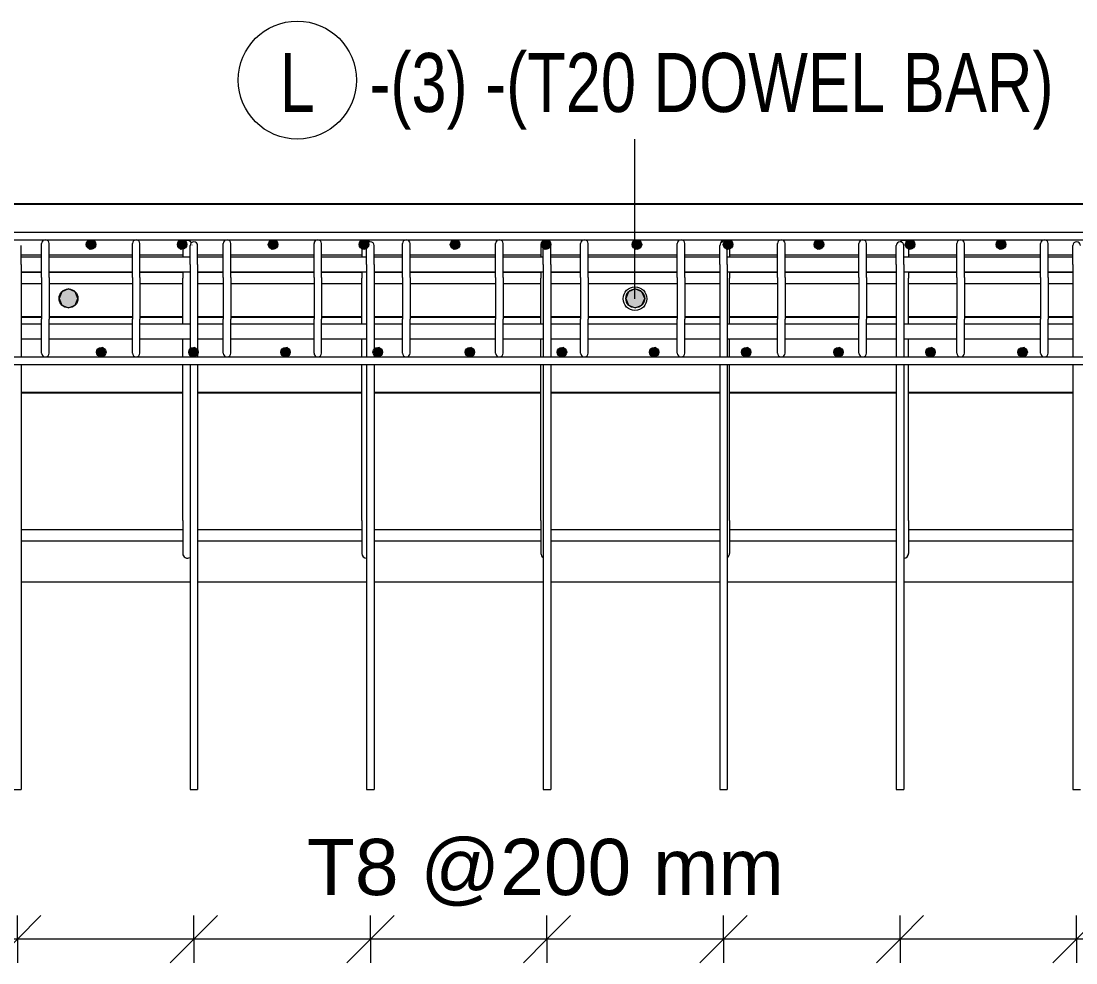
# Model space of a CAD drawing. Header units: millimetres. Extents: x 9013 to 19551, y 11604 to 23400.
# Drawn here: x 10540 to 11657, y 12310 to 13307 of the extents above; entities that cross this region are included whole.
import ezdxf

# ---------------------------------------------------------------- set-up
doc = ezdxf.new("R2010")
doc.units = ezdxf.units.MM
for name, color, linetype, lineweight in [('A-ANNO-DIMS', 211, 'Continuous', 9), ('A-ANNO-DIMS-25', 211, 'Continuous', 9), ('A-WALL', 113, 'Continuous', 25), ('S-BEAM', 12, 'Continuous', 18), ('S-RBAR', 171, 'Continuous', 18), ('S-RBAR-IDEN', 171, 'Continuous', 9)]:
    doc.layers.add(name, color=color, linetype=linetype, lineweight=lineweight)
doc.styles.add('Arial', font='arial.ttf', dxfattribs={"height": 59.53125})
doc.styles.add('Nirmala UI Semilight', font='NirmalaS.ttf', dxfattribs={"width": 0.8, "height": 62.5})
doc.dimstyles.new('Arrow_Filled_-_2_5_NI_UI_1', dxfattribs={"dimscale": 304.8, "dimtxt": 65.460247, "dimasz": 0.164042, "dimexe": 0.082021, "dimexo": 0.0625, "dimgap": 0.082021, "dimtad": 1, "dimdec": 0, "dimzin": 0, "dimdsep": 46, "dimtxsty": 'Arial', "dimblk1": 'OBLIQUE', "dimblk2": 'OBLIQUE', "dimsah": 1, "dimcen": 0.09, "dimazin": 0, "dimtfac": 1, "dimtdec": 4, "dimtix": 1, "dimtmove": 0, "dimatfit": 3, "dimfxl": 0.082021, "dimfxlon": 1, "dimtvp": 1, "dimtolj": 1, "dimtzin": 0, "dimarcsym": 2})

# ---------------------------------------------------------------- blocks, each defined once
blk = doc.blocks.new('DIMBLOCK15-Elevation Top 1')
at = {"layer": 'A-ANNO-DIMS-25'}
for p, q in [((11657.8, 12335.4), (11682.8, 12360.4)), ((11657.8, 12335.4), (11657.8, 12360.4)), ((11844.7, 12335.4), (11869.7, 12360.4)), ((11844.7, 12335.4), (11844.7, 12360.4)), ((11657.8, 12335.4), (11632.8, 12310.4)), ((11844.7, 12335.4), (11657.8, 12335.4)), ((11657.8, 12335.4), (11657.8, 12310.4)), ((11844.7, 12335.4), (11819.7, 12310.4)), ((11844.7, 12335.4), (11844.7, 12310.4))]:
    blk.add_line(p, q, dxfattribs=at)
blk = doc.blocks.new('_Oblique')
at = {"color": 0, "linetype": 'ByBlock', "lineweight": -2}
blk.add_line((-0.5, -0.5), (0.5, 0.5), dxfattribs=at)
blk = doc.blocks.new('DIMBLOCK16-Elevation Top 1')
at = {"layer": 'A-ANNO-DIMS-25'}
for p, q in [((11470.9, 12335.4), (11495.9, 12360.4)), ((11470.9, 12335.4), (11470.9, 12360.4)), ((11657.8, 12335.4), (11682.8, 12360.4)), ((11657.8, 12335.4), (11657.8, 12360.4)), ((11470.9, 12335.4), (11445.9, 12310.4)), ((11657.8, 12335.4), (11470.9, 12335.4)), ((11470.9, 12335.4), (11470.9, 12310.4)), ((11657.8, 12335.4), (11632.8, 12310.4)), ((11657.8, 12335.4), (11657.8, 12310.4))]:
    blk.add_line(p, q, dxfattribs=at)
blk = doc.blocks.new('DIMBLOCK17-Elevation Top 1')
at = {"layer": 'A-ANNO-DIMS-25'}
for p, q in [((11284, 12335.4), (11309, 12360.4)), ((11284, 12335.4), (11284, 12360.4)), ((11470.9, 12335.4), (11495.9, 12360.4)), ((11470.9, 12335.4), (11470.9, 12360.4)), ((11284, 12335.4), (11259, 12310.4)), ((11470.9, 12335.4), (11284, 12335.4)), ((11284, 12335.4), (11284, 12310.4)), ((11470.9, 12335.4), (11445.9, 12310.4)), ((11470.9, 12335.4), (11470.9, 12310.4))]:
    blk.add_line(p, q, dxfattribs=at)
blk = doc.blocks.new('DIMBLOCK18-Elevation Top 1')
at = {"layer": 'A-ANNO-DIMS-25'}
for p, q in [((11097.1, 12335.4), (11122.1, 12360.4)), ((11097.1, 12335.4), (11097.1, 12360.4)), ((11284, 12335.4), (11309, 12360.4)), ((11284, 12335.4), (11284, 12360.4)), ((11097.1, 12335.4), (11072.1, 12310.4)), ((11284, 12335.4), (11097.1, 12335.4)), ((11097.1, 12335.4), (11097.1, 12310.4)), ((11284, 12335.4), (11259, 12310.4)), ((11284, 12335.4), (11284, 12310.4))]:
    blk.add_line(p, q, dxfattribs=at)
blk = doc.blocks.new('DIMBLOCK19-Elevation Top 1')
at = {"layer": 'A-ANNO-DIMS-25'}
for p, q in [((10910.2, 12335.4), (10935.2, 12360.4)), ((10910.2, 12335.4), (10910.2, 12360.4)), ((11097.1, 12335.4), (11122.1, 12360.4)), ((11097.1, 12335.4), (11097.1, 12360.4)), ((10910.2, 12335.4), (10885.2, 12310.4)), ((11097.1, 12335.4), (10910.2, 12335.4)), ((10910.2, 12335.4), (10910.2, 12310.4)), ((11097.1, 12335.4), (11072.1, 12310.4)), ((11097.1, 12335.4), (11097.1, 12310.4))]:
    blk.add_line(p, q, dxfattribs=at)
blk = doc.blocks.new('DIMBLOCK20-Elevation Top 1')
at = {"layer": 'A-ANNO-DIMS-25'}
for p, q in [((10723.3, 12335.4), (10748.3, 12360.4)), ((10723.3, 12335.4), (10723.3, 12360.4)), ((10910.2, 12335.4), (10935.2, 12360.4)), ((10910.2, 12335.4), (10910.2, 12360.4)), ((10723.3, 12335.4), (10698.3, 12310.4)), ((10910.2, 12335.4), (10723.3, 12335.4)), ((10723.3, 12335.4), (10723.3, 12310.4)), ((10910.2, 12335.4), (10885.2, 12310.4)), ((10910.2, 12335.4), (10910.2, 12310.4))]:
    blk.add_line(p, q, dxfattribs=at)
blk = doc.blocks.new('DIMBLOCK21-Elevation Top 1')
at = {"layer": 'A-ANNO-DIMS-25'}
for p, q in [((10536.4, 12335.4), (10561.4, 12360.4)), ((10536.4, 12335.4), (10536.4, 12360.4)), ((10723.3, 12335.4), (10748.3, 12360.4)), ((10723.3, 12335.4), (10723.3, 12360.4)), ((10536.4, 12335.4), (10511.4, 12310.4)), ((10723.3, 12335.4), (10536.4, 12335.4)), ((10536.4, 12335.4), (10536.4, 12310.4)), ((10723.3, 12335.4), (10698.3, 12310.4)), ((10723.3, 12335.4), (10723.3, 12310.4))]:
    blk.add_line(p, q, dxfattribs=at)
blk = doc.blocks.new('DIMBLOCK22-Elevation Top 1')
at = {"layer": 'A-ANNO-DIMS-25'}
for p, q in [((10349.5, 12335.4), (10374.5, 12360.4)), ((10349.5, 12335.4), (10349.5, 12360.4)), ((10536.4, 12335.4), (10561.4, 12360.4)), ((10536.4, 12335.4), (10536.4, 12360.4)), ((10349.5, 12335.4), (10324.5, 12310.4)), ((10536.4, 12335.4), (10349.5, 12335.4)), ((10349.5, 12335.4), (10349.5, 12310.4)), ((10536.4, 12335.4), (10511.4, 12310.4)), ((10536.4, 12335.4), (10536.4, 12310.4))]:
    blk.add_line(p, q, dxfattribs=at)
blk = doc.blocks.new('DIMBLOCK24-Elevation Top 1')
at = {"layer": 'A-ANNO-DIMS-25'}
for p, q in [((10162.6, 12335.4), (10187.6, 12360.4)), ((10162.6, 12335.4), (10162.6, 12360.4)), ((10349.5, 12335.4), (10374.5, 12360.4)), ((10349.5, 12335.4), (10349.5, 12360.4)), ((10536.4, 12335.4), (10561.4, 12360.4)), ((10536.4, 12335.4), (10536.4, 12360.4)), ((10723.3, 12335.4), (10748.3, 12360.4)), ((10723.3, 12335.4), (10723.3, 12360.4)), ((10910.2, 12335.4), (10935.2, 12360.4)), ((10910.2, 12335.4), (10910.2, 12360.4)), ((11097.1, 12335.4), (11122.1, 12360.4)), ((11097.1, 12335.4), (11097.1, 12360.4)), ((11284, 12335.4), (11309, 12360.4)), ((11284, 12335.4), (11284, 12360.4)), ((11470.9, 12335.4), (11495.9, 12360.4)), ((11470.9, 12335.4), (11470.9, 12360.4)), ((11657.8, 12335.4), (11682.8, 12360.4)), ((11657.8, 12335.4), (11657.8, 12360.4)), ((11844.7, 12335.4), (11869.7, 12360.4)), ((11844.7, 12335.4), (11844.7, 12360.4)), ((12031.7, 12335.4), (12056.7, 12360.4)), ((12031.7, 12335.4), (12031.7, 12360.4)), ((12218.6, 12335.4), (12243.6, 12360.4)), ((12218.6, 12335.4), (12218.6, 12360.4)), ((10162.6, 12335.4), (10137.6, 12310.4)), ((12218.6, 12335.4), (10162.6, 12335.4)), ((10349.5, 12335.4), (10162.6, 12335.4)), ((10162.6, 12335.4), (10162.6, 12310.4)), ((10349.5, 12335.4), (10324.5, 12310.4)), ((10536.4, 12335.4), (10349.5, 12335.4)), ((10349.5, 12335.4), (10349.5, 12310.4)), ((10536.4, 12335.4), (10511.4, 12310.4)), ((10723.3, 12335.4), (10536.4, 12335.4)), ((10536.4, 12335.4), (10536.4, 12310.4)), ((10723.3, 12335.4), (10698.3, 12310.4)), ((10910.2, 12335.4), (10723.3, 12335.4)), ((10723.3, 12335.4), (10723.3, 12310.4)), ((10910.2, 12335.4), (10885.2, 12310.4)), ((11097.1, 12335.4), (10910.2, 12335.4)), ((10910.2, 12335.4), (10910.2, 12310.4)), ((11097.1, 12335.4), (11072.1, 12310.4)), ((11284, 12335.4), (11097.1, 12335.4)), ((11097.1, 12335.4), (11097.1, 12310.4)), ((11284, 12335.4), (11259, 12310.4)), ((11470.9, 12335.4), (11284, 12335.4)), ((11284, 12335.4), (11284, 12310.4)), ((11470.9, 12335.4), (11445.9, 12310.4)), ((11657.8, 12335.4), (11470.9, 12335.4)), ((11470.9, 12335.4), (11470.9, 12310.4)), ((11657.8, 12335.4), (11632.8, 12310.4)), ((11844.7, 12335.4), (11657.8, 12335.4)), ((11657.8, 12335.4), (11657.8, 12310.4)), ((11844.7, 12335.4), (11819.7, 12310.4)), ((12031.7, 12335.4), (11844.7, 12335.4)), ((11844.7, 12335.4), (11844.7, 12310.4)), ((12031.7, 12335.4), (12006.7, 12310.4)), ((12218.6, 12335.4), (12031.7, 12335.4)), ((12031.7, 12335.4), (12031.7, 12310.4)), ((12218.6, 12335.4), (12193.6, 12310.4)), ((12218.6, 12335.4), (12218.6, 12310.4))]:
    blk.add_line(p, q, dxfattribs=at)
blk = doc.blocks.new('_None')
blk = doc.blocks.new('M_Rebar Tag_rfa MARK - DOT 1 MM-794228-Elevation Top 1')
at = {"layer": 'S-RBAR-IDEN'}
blk.add_circle((12456.2, 13398.7), 62.5, dxfattribs=at)

msp = doc.modelspace()

# ---------------------------------------------------------------- hatches: boundary and pattern name
at = {"layer": 'S-RBAR'}
h = msp.add_hatch(color=256, dxfattribs=at)
edge = h.paths.add_edge_path()
edge.add_arc((10614.4, 13070.7), 5, 0, 360)
for points in [[(10612.9, 13065.9), (10618.5, 13067.8), (10618.5, 13073.6), (10612.9, 13075.5), (10609.4, 13070.7)], [(10709.2, 13065.9), (10714.8, 13067.8), (10714.8, 13073.6), (10709.2, 13075.5), (10705.8, 13070.7)], [(10805.6, 13065.9), (10811.1, 13067.8), (10811.1, 13073.6), (10805.6, 13075.5), (10802.1, 13070.7)], [(10901.9, 13065.9), (10907.5, 13067.8), (10907.5, 13073.6), (10901.9, 13075.5), (10898.4, 13070.7)], [(10998.2, 13065.9), (11003.8, 13067.8), (11003.8, 13073.6), (10998.2, 13075.5), (10994.8, 13070.7)], [(11094.6, 13065.9), (11100.2, 13067.8), (11100.2, 13073.6), (11094.6, 13075.5), (11091.1, 13070.7), (11091.4, 13070.3)], [(11190.9, 13065.9), (11196.5, 13067.8), (11196.5, 13073.6), (11190.9, 13075.5), (11187.4, 13070.7)], [(11287.2, 13065.9), (11292.8, 13067.8), (11292.8, 13073.6), (11287.2, 13075.5), (11283.8, 13070.7), (11284.6, 13069.6)], [(11383.6, 13065.9), (11389.2, 13067.8), (11389.2, 13073.6), (11383.6, 13075.5), (11380.1, 13070.7)], [(11479.9, 13065.9), (11485.5, 13067.8), (11485.5, 13073.6), (11479.9, 13075.5), (11476.5, 13070.7), (11477.7, 13069)], [(11576.2, 13065.9), (11581.8, 13067.8), (11581.8, 13073.6), (11576.2, 13075.5), (11572.8, 13070.7)], [(10590.6, 13003.8), (10597.6, 13006.7), (10600.6, 13013.8), (10597.6, 13020.9), (10590.6, 13023.8), (10583.5, 13020.9), (10580.6, 13013.8), (10583.5, 13006.7)], [(11190.6, 13003.8), (11197.6, 13006.7), (11200.6, 13013.8), (11197.6, 13020.9), (11190.6, 13023.8), (11183.5, 13020.9), (11180.6, 13013.8), (11183.5, 13006.7)], [(10626.8, 12952.1), (10630.3, 12956.9), (10626.8, 12961.7), (10621.2, 12959.8), (10621.2, 12954)], [(10724.4, 12952.1), (10727.8, 12956.9), (10724.4, 12961.7), (10718.8, 12959.8), (10718.8, 12954)], [(10821.9, 12952.1), (10825.4, 12956.9), (10821.9, 12961.7), (10816.3, 12959.8), (10816.3, 12954)], [(10919.5, 12952.1), (10922.9, 12956.9), (10919.5, 12961.7), (10913.9, 12959.8), (10913.9, 12954)], [(11017, 12952.1), (11020.5, 12956.9), (11017, 12961.7), (11011.4, 12959.8), (11011.4, 12954)], [(11114.6, 12952.1), (11118, 12956.9), (11114.6, 12961.7), (11109, 12959.8), (11109, 12954)], [(11212.1, 12952.1), (11215.6, 12956.9), (11212.1, 12961.7), (11206.5, 12959.8), (11206.5, 12954)], [(11309.7, 12952.1), (11313.1, 12956.9), (11309.7, 12961.7), (11304.1, 12959.8), (11304.1, 12954)], [(11407.2, 12952.1), (11410.7, 12956.9), (11407.2, 12961.7), (11401.6, 12959.8), (11401.6, 12954)], [(11504.7, 12952.1), (11508.2, 12956.9), (11504.7, 12961.7), (11499.2, 12959.8), (11499.2, 12954)], [(11602.3, 12952.1), (11605.7, 12956.9), (11602.3, 12961.7), (11596.7, 12959.8), (11596.7, 12954)]]:
    msp.add_hatch(color=256, dxfattribs=at).paths.add_polyline_path(points)
h = msp.add_hatch(color=256, dxfattribs=at)
edge = h.paths.add_edge_path()
edge.add_arc((10710.8, 13070.7), 5, 0, 360)
h = msp.add_hatch(color=256, dxfattribs=at)
edge = h.paths.add_edge_path()
edge.add_arc((10807.1, 13070.7), 5, 0, 360)
h = msp.add_hatch(color=256, dxfattribs=at)
edge = h.paths.add_edge_path()
edge.add_arc((10903.4, 13070.7), 5, 0, 360)
h = msp.add_hatch(color=256, dxfattribs=at)
edge = h.paths.add_edge_path()
edge.add_arc((10999.8, 13070.7), 5, 0, 360)
h = msp.add_hatch(color=256, dxfattribs=at)
edge = h.paths.add_edge_path()
edge.add_arc((11096.1, 13070.7), 5, 0, 360)
h = msp.add_hatch(color=256, dxfattribs=at)
edge = h.paths.add_edge_path()
edge.add_arc((11192.4, 13070.7), 5, 0, 360)
h = msp.add_hatch(color=256, dxfattribs=at)
edge = h.paths.add_edge_path()
edge.add_arc((11288.8, 13070.7), 5, 0, 360)
h = msp.add_hatch(color=256, dxfattribs=at)
edge = h.paths.add_edge_path()
edge.add_arc((11385.1, 13070.7), 5, 0, 360)
h = msp.add_hatch(color=256, dxfattribs=at)
edge = h.paths.add_edge_path()
edge.add_arc((11481.5, 13070.7), 5, 0, 360)
h = msp.add_hatch(color=256, dxfattribs=at)
edge = h.paths.add_edge_path()
edge.add_arc((11577.8, 13070.7), 5, 0, 360)
h = msp.add_hatch(color=256, dxfattribs=at)
edge = h.paths.add_edge_path()
edge.add_arc((10590.6, 13013.8), 10, 0, 360)
h = msp.add_hatch(color=256, dxfattribs=at)
edge = h.paths.add_edge_path()
edge.add_arc((11190.6, 13013.8), 10, 0, 360)
h = msp.add_hatch(color=256, dxfattribs=at)
edge = h.paths.add_edge_path()
edge.add_arc((10625.3, 12956.9), 5, 0, 360)
h = msp.add_hatch(color=256, dxfattribs=at)
edge = h.paths.add_edge_path()
edge.add_arc((10722.8, 12956.9), 5, 0, 360)
h = msp.add_hatch(color=256, dxfattribs=at)
edge = h.paths.add_edge_path()
edge.add_arc((10820.4, 12956.9), 5, 0, 360)
h = msp.add_hatch(color=256, dxfattribs=at)
edge = h.paths.add_edge_path()
edge.add_arc((10917.9, 12956.9), 5, 0, 360)
h = msp.add_hatch(color=256, dxfattribs=at)
edge = h.paths.add_edge_path()
edge.add_arc((11015.5, 12956.9), 5, 0, 360)
h = msp.add_hatch(color=256, dxfattribs=at)
edge = h.paths.add_edge_path()
edge.add_arc((11113, 12956.9), 5, 0, 360)
h = msp.add_hatch(color=256, dxfattribs=at)
edge = h.paths.add_edge_path()
edge.add_arc((11210.6, 12956.9), 5, 0, 360)
h = msp.add_hatch(color=256, dxfattribs=at)
edge = h.paths.add_edge_path()
edge.add_arc((11308.1, 12956.9), 5, 0, 360)
h = msp.add_hatch(color=256, dxfattribs=at)
edge = h.paths.add_edge_path()
edge.add_arc((11405.7, 12956.9), 5, 0, 360)
h = msp.add_hatch(color=256, dxfattribs=at)
edge = h.paths.add_edge_path()
edge.add_arc((11503.2, 12956.9), 5, 0, 360)
h = msp.add_hatch(color=256, dxfattribs=at)
edge = h.paths.add_edge_path()
edge.add_arc((11600.7, 12956.9), 5, 0, 360)

# ---------------------------------------------------------------- linework, layer by layer
at = {"layer": 'A-WALL'}
for p, q in [((10072.6, 13113.8), (12308.6, 13113.8)), ((10562.1, 12993.8), (10540.4, 12993.8)), ((10658.2, 12993.8), (10570.1, 12993.8)), ((10711.5, 12993.8), (10666.2, 12993.8)), ((10754.4, 12993.8), (10727.3, 12993.8)), ((10850.5, 12993.8), (10762.4, 12993.8)), ((10901.1, 12993.8), (10858.5, 12993.8)), ((10944.2, 12993.8), (10914.2, 12993.8)), ((11042.8, 12993.8), (10952.2, 12993.8)), ((11090.7, 12993.8), (11050.8, 12993.8)), ((11132.7, 12993.8), (11101.1, 12993.8)), ((11235.1, 12993.8), (11140.7, 12993.8)), ((11280, 12993.8), (11243.1, 12993.8)), ((11341.2, 12993.8), (11290.4, 12993.8)), ((11427.4, 12993.8), (11349.2, 12993.8)), ((11466.9, 12993.8), (11435.4, 12993.8)), ((11531, 12993.8), (11480, 12993.8)), ((11619.7, 12993.8), (11539, 12993.8)), ((11653.8, 12993.8), (11627.7, 12993.8)), ((10711.5, 12913.8), (10540.4, 12913.8)), ((10901.1, 12913.8), (10727.3, 12913.8)), ((11090.7, 12913.8), (10914.2, 12913.8)), ((11280, 12913.8), (11101.1, 12913.8)), ((11466.9, 12913.8), (11290.4, 12913.8)), ((11653.8, 12913.8), (11480, 12913.8))]:
    msp.add_line(p, q, dxfattribs=at)
at = {"layer": 'S-BEAM'}
for p, q in [((10540.4, 12713.8), (10719.3, 12713.8)), ((10727.3, 12713.8), (10906.2, 12713.8)), ((10914.2, 12713.8), (11093.1, 12713.8)), ((11101.1, 12713.8), (11280, 12713.8)), ((11288, 12713.8), (11466.9, 12713.8)), ((11474.9, 12713.8), (11653.8, 12713.8))]:
    msp.add_line(p, q, dxfattribs=at)
at = {"layer": 'S-RBAR'}
for p, q in [((10092.6, 13083.8), (12288.6, 13083.8)), ((10092.6, 13075.8), (12288.6, 13075.8)), ((10540.4, 13049.8), (10540.4, 13069.8)), ((10562.1, 13035.8), (10562.1, 13071.8)), ((10570.1, 13035.8), (10570.1, 13071.8)), ((10612.9, 13075.5), (10609.4, 13070.7)), ((10609.4, 13070.7), (10612.9, 13065.9)), ((10618.5, 13073.6), (10612.9, 13075.5)), ((10612.9, 13065.9), (10618.5, 13067.8)), ((10618.5, 13067.8), (10618.5, 13073.6)), ((10658.2, 13035.8), (10658.2, 13071.8)), ((10666.2, 13035.8), (10666.2, 13071.8)), ((10709.2, 13075.5), (10705.8, 13070.7)), ((10705.8, 13070.7), (10709.2, 13065.9)), ((10714.8, 13073.6), (10709.2, 13075.5)), ((10709.2, 13065.9), (10714.8, 13067.8)), ((10711.5, 13070.2), (10711.5, 13058)), ((10714.8, 13067.8), (10714.8, 13073.6)), ((10719.3, 13049.8), (10719.3, 13069.8)), ((10721.5, 13070.2), (10721.5, 13070.1)), ((10727.3, 13049.8), (10727.3, 13069.8)), ((10754.4, 13035.8), (10754.4, 13071.8)), ((10762.4, 13035.8), (10762.4, 13071.8)), ((10805.6, 13075.5), (10802.1, 13070.7)), ((10802.1, 13070.7), (10805.6, 13065.9)), ((10811.1, 13073.6), (10805.6, 13075.5)), ((10805.6, 13065.9), (10811.1, 13067.8)), ((10811.1, 13067.8), (10811.1, 13073.6)), ((10850.5, 13035.8), (10850.5, 13071.8)), ((10858.5, 13035.8), (10858.5, 13071.8)), ((10901.9, 13075.5), (10898.4, 13070.7)), ((10898.4, 13070.7), (10901.9, 13065.9)), ((10901.1, 13070.2), (10901.1, 13058)), ((10907.5, 13073.6), (10901.9, 13075.5)), ((10901.9, 13065.9), (10907.5, 13067.8)), ((10906.2, 13049.8), (10906.2, 13069.8)), ((10907.5, 13067.8), (10907.5, 13073.6)), ((10911.1, 13070.2), (10911.1, 13070.1)), ((10914.2, 13049.8), (10914.2, 13069.8)), ((10944.2, 13035.8), (10944.2, 13071.8)), ((10952.2, 13035.8), (10952.2, 13071.8)), ((10998.2, 13075.5), (10994.8, 13070.7)), ((10994.8, 13070.7), (10998.2, 13065.9)), ((11003.8, 13073.6), (10998.2, 13075.5)), ((10998.2, 13065.9), (11003.8, 13067.8)), ((11003.8, 13067.8), (11003.8, 13073.6)), ((11042.8, 13035.8), (11042.8, 13071.8)), ((11050.8, 13035.8), (11050.8, 13071.8)), ((11090.7, 13070.2), (11090.7, 13058)), ((11094.6, 13075.5), (11091.1, 13070.7)), ((11091.1, 13070.7), (11091.4, 13070.3)), ((11091.4, 13070.3), (11094.6, 13065.9)), ((11093.1, 13049.8), (11093.1, 13069.8)), ((11100.2, 13073.6), (11094.6, 13075.5)), ((11094.6, 13065.9), (11100.2, 13067.8)), ((11100.2, 13067.8), (11100.2, 13073.6)), ((11101.1, 13049.8), (11101.1, 13069.8)), ((11132.7, 13035.8), (11132.7, 13071.8)), ((11140.7, 13035.8), (11140.7, 13071.8)), ((11190.9, 13075.5), (11187.4, 13070.7)), ((11187.4, 13070.7), (11190.9, 13065.9)), ((11196.5, 13073.6), (11190.9, 13075.5)), ((11190.9, 13065.9), (11196.5, 13067.8)), ((11196.5, 13067.8), (11196.5, 13073.6)), ((11235.1, 13035.8), (11235.1, 13071.8)), ((11243.1, 13035.8), (11243.1, 13071.8)), ((11280, 13049.8), (11280, 13069.8)), ((11280.4, 13070.2), (11280.4, 13070)), ((11287.2, 13075.5), (11283.8, 13070.7)), ((11283.8, 13070.7), (11284.6, 13069.6)), ((11284.6, 13069.6), (11287.2, 13065.9)), ((11292.8, 13073.6), (11287.2, 13075.5)), ((11287.2, 13065.9), (11292.8, 13067.8)), ((11288, 13049.8), (11288, 13069.8)), ((11290.4, 13070.2), (11290.4, 13058)), ((11292.8, 13067.8), (11292.8, 13073.6)), ((11341.2, 13035.8), (11341.2, 13071.8)), ((11349.2, 13035.8), (11349.2, 13071.8)), ((11383.6, 13075.5), (11380.1, 13070.7)), ((11380.1, 13070.7), (11383.6, 13065.9)), ((11389.2, 13073.6), (11383.6, 13075.5)), ((11383.6, 13065.9), (11389.2, 13067.8)), ((11389.2, 13067.8), (11389.2, 13073.6)), ((11427.4, 13035.8), (11427.4, 13071.8)), ((11435.4, 13035.8), (11435.4, 13071.8)), ((11466.9, 13049.8), (11466.9, 13069.8)), ((11470, 13070.2), (11470, 13070.1)), ((11474.9, 13049.8), (11474.9, 13069.8)), ((11479.9, 13075.5), (11476.5, 13070.7)), ((11476.5, 13070.7), (11477.7, 13069)), ((11477.7, 13069), (11479.9, 13065.9)), ((11485.5, 13073.6), (11479.9, 13075.5)), ((11479.9, 13065.9), (11485.5, 13067.8)), ((11480, 13070.2), (11480, 13058)), ((11485.5, 13067.8), (11485.5, 13073.6)), ((11531, 13035.8), (11531, 13071.8)), ((11539, 13035.8), (11539, 13071.8)), ((11576.2, 13075.5), (11572.8, 13070.7)), ((11572.8, 13070.7), (11576.2, 13065.9)), ((11581.8, 13073.6), (11576.2, 13075.5)), ((11576.2, 13065.9), (11581.8, 13067.8)), ((11581.8, 13067.8), (11581.8, 13073.6)), ((11619.7, 13035.8), (11619.7, 13071.8)), ((11627.7, 13035.8), (11627.7, 13071.8)), ((11653.8, 13049.8), (11653.8, 13069.8)), ((10540.4, 13059.8), (10562.1, 13059.8)), ((10540.4, 13057.8), (10562.1, 13057.8)), ((10570.1, 13059.8), (10658.2, 13059.8)), ((10570.1, 13057.8), (10658.2, 13057.8)), ((10666.2, 13059.8), (10711.5, 13059.8)), ((10666.2, 13057.8), (10719.3, 13057.8)), ((10727.3, 13059.8), (10754.4, 13059.8)), ((10727.3, 13057.8), (10754.4, 13057.8)), ((10762.4, 13059.8), (10850.5, 13059.8)), ((10762.4, 13057.8), (10850.5, 13057.8)), ((10858.5, 13059.8), (10901.1, 13059.8)), ((10858.5, 13057.8), (10906.2, 13057.8)), ((10914.2, 13059.8), (10944.2, 13059.8)), ((10914.2, 13057.8), (10944.2, 13057.8)), ((10952.2, 13059.8), (11042.8, 13059.8)), ((10952.2, 13057.8), (11042.8, 13057.8)), ((11050.8, 13059.8), (11090.7, 13059.8)), ((11050.8, 13057.8), (11093.1, 13057.8)), ((11101.1, 13059.8), (11132.7, 13059.8)), ((11101.1, 13057.8), (11132.7, 13057.8)), ((11140.7, 13059.8), (11235.1, 13059.8)), ((11140.7, 13057.8), (11235.1, 13057.8)), ((11243.1, 13059.8), (11280, 13059.8)), ((11243.1, 13057.8), (11280, 13057.8)), ((11288, 13057.8), (11341.2, 13057.8)), ((11290.4, 13059.8), (11341.2, 13059.8)), ((11349.2, 13059.8), (11427.4, 13059.8)), ((11349.2, 13057.8), (11427.4, 13057.8)), ((11435.4, 13059.8), (11466.9, 13059.8)), ((11435.4, 13057.8), (11466.9, 13057.8)), ((11474.9, 13057.8), (11531, 13057.8)), ((11480, 13059.8), (11531, 13059.8)), ((11539, 13059.8), (11619.7, 13059.8)), ((11539, 13057.8), (11619.7, 13057.8)), ((11627.7, 13059.8), (11653.8, 13059.8)), ((11627.7, 13057.8), (11653.8, 13057.8)), ((10540.4, 13049.8), (10540.4, 12951.8)), ((10719.3, 13049.8), (10719.3, 12951.8)), ((10727.3, 13049.8), (10727.3, 12951.8)), ((10906.2, 13049.8), (10906.2, 12951.8)), ((10914.2, 13049.8), (10914.2, 12951.8)), ((11093.1, 13049.8), (11093.1, 12951.8)), ((11101.1, 13049.8), (11101.1, 12951.8)), ((11280, 13049.8), (11280, 12951.8)), ((11288, 13049.8), (11288, 12951.8)), ((11466.9, 13049.8), (11466.9, 12951.8)), ((11474.9, 13049.8), (11474.9, 12951.8)), ((11653.8, 13049.8), (11653.8, 12951.8)), ((10540.4, 13041.8), (10562.1, 13041.8)), ((10540.4, 13041.5), (10562.1, 13041.5)), ((10562.1, 13035.8), (10562.1, 12991.8)), ((10570.1, 13041.8), (10658.2, 13041.8)), ((10570.1, 13041.5), (10658.2, 13041.5)), ((10570.1, 13035.8), (10570.1, 12991.8)), ((10658.2, 13035.8), (10658.2, 12991.8)), ((10666.2, 13041.8), (10719.3, 13041.8)), ((10666.2, 13041.5), (10711.5, 13041.5)), ((10666.2, 13035.8), (10666.2, 12991.8)), ((10711.5, 13041.9), (10711.5, 13035.2)), ((10711.5, 12987), (10711.5, 13035.2)), ((10727.3, 13041.8), (10754.4, 13041.8)), ((10727.3, 13041.5), (10754.4, 13041.5)), ((10754.4, 13035.8), (10754.4, 12991.8)), ((10762.4, 13041.8), (10850.5, 13041.8)), ((10762.4, 13041.5), (10850.5, 13041.5)), ((10762.4, 13035.8), (10762.4, 12991.8)), ((10850.5, 13035.8), (10850.5, 12991.8)), ((10858.5, 13041.8), (10906.2, 13041.8)), ((10858.5, 13041.5), (10901.1, 13041.5)), ((10858.5, 13035.8), (10858.5, 12991.8)), ((10901.1, 13041.9), (10901.1, 13035.2)), ((10901.1, 12987), (10901.1, 13035.2)), ((10914.2, 13041.8), (10944.2, 13041.8)), ((10914.2, 13041.5), (10944.2, 13041.5)), ((10944.2, 13035.8), (10944.2, 12991.8)), ((10952.2, 13041.8), (11042.8, 13041.8)), ((10952.2, 13041.5), (11042.8, 13041.5)), ((10952.2, 13035.8), (10952.2, 12991.8)), ((11042.8, 13035.8), (11042.8, 12991.8)), ((11050.8, 13041.8), (11093.1, 13041.8)), ((11050.8, 13041.5), (11090.7, 13041.5)), ((11050.8, 13035.8), (11050.8, 12991.8)), ((11090.7, 13041.9), (11090.7, 13035.2)), ((11090.7, 12987), (11090.7, 13035.2)), ((11101.1, 13041.8), (11132.7, 13041.8)), ((11101.1, 13041.5), (11132.7, 13041.5)), ((11132.7, 13035.8), (11132.7, 12991.8)), ((11140.7, 13041.8), (11235.1, 13041.8)), ((11140.7, 13041.5), (11235.1, 13041.5)), ((11140.7, 13035.8), (11140.7, 12991.8)), ((11235.1, 13035.8), (11235.1, 12991.8)), ((11243.1, 13041.8), (11280, 13041.8)), ((11243.1, 13041.5), (11280, 13041.5)), ((11243.1, 13035.8), (11243.1, 12991.8)), ((11288, 13041.8), (11341.2, 13041.8)), ((11290.4, 13041.9), (11290.4, 13035.2)), ((11290.4, 13041.5), (11341.2, 13041.5)), ((11290.4, 12987), (11290.4, 13035.2)), ((11341.2, 13035.8), (11341.2, 12991.8)), ((11349.2, 13041.8), (11427.4, 13041.8)), ((11349.2, 13041.5), (11427.4, 13041.5)), ((11349.2, 13035.8), (11349.2, 12991.8)), ((11427.4, 13035.8), (11427.4, 12991.8)), ((11435.4, 13041.8), (11466.9, 13041.8)), ((11435.4, 13041.5), (11466.9, 13041.5)), ((11435.4, 13035.8), (11435.4, 12991.8)), ((11474.9, 13041.8), (11531, 13041.8)), ((11480, 13041.9), (11480, 13035.2)), ((11480, 13041.5), (11531, 13041.5)), ((11480, 12987), (11480, 13035.2)), ((11531, 13035.8), (11531, 12991.8)), ((11539, 13041.8), (11619.7, 13041.8)), ((11539, 13041.5), (11619.7, 13041.5)), ((11539, 13035.8), (11539, 12991.8)), ((11619.7, 13035.8), (11619.7, 12991.8)), ((11627.7, 13041.8), (11653.8, 13041.8)), ((11627.7, 13041.5), (11653.8, 13041.5)), ((11627.7, 13035.8), (11627.7, 12991.8)), ((10540.4, 13029.5), (10562.1, 13029.5)), ((10570.1, 13029.5), (10658.2, 13029.5)), ((10583.5, 13020.9), (10580.6, 13013.8)), ((10590.6, 13023.8), (10583.5, 13020.9)), ((10597.6, 13020.9), (10590.6, 13023.8)), ((10600.6, 13013.8), (10597.6, 13020.9)), ((10666.2, 13029.5), (10711.5, 13029.5)), ((10727.3, 13029.5), (10754.4, 13029.5)), ((10762.4, 13029.5), (10850.5, 13029.5)), ((10858.5, 13029.5), (10901.1, 13029.5)), ((10914.2, 13029.5), (10944.2, 13029.5)), ((10952.2, 13029.5), (11042.8, 13029.5)), ((11050.8, 13029.5), (11090.7, 13029.5)), ((11101.1, 13029.5), (11132.7, 13029.5)), ((11140.7, 13029.5), (11235.1, 13029.5)), ((11183.5, 13020.9), (11180.6, 13013.8)), ((11190.6, 13023.8), (11183.5, 13020.9)), ((11197.6, 13020.9), (11190.6, 13023.8)), ((11200.6, 13013.8), (11197.6, 13020.9)), ((11243.1, 13029.5), (11280, 13029.5)), ((11290.4, 13029.5), (11341.2, 13029.5)), ((11349.2, 13029.5), (11427.4, 13029.5)), ((11435.4, 13029.5), (11466.9, 13029.5)), ((11480, 13029.5), (11531, 13029.5)), ((11539, 13029.5), (11619.7, 13029.5)), ((11627.7, 13029.5), (11653.8, 13029.5)), ((10580.6, 13013.8), (10583.5, 13006.7)), ((10597.6, 13006.7), (10600.6, 13013.8)), ((11180.6, 13013.8), (11183.5, 13006.7)), ((11197.6, 13006.7), (11200.6, 13013.8)), ((10583.5, 13006.7), (10590.6, 13003.8)), ((10590.6, 13003.8), (10597.6, 13006.7)), ((11183.5, 13006.7), (11190.6, 13003.8)), ((11190.6, 13003.8), (11197.6, 13006.7)), ((10562.1, 12955.8), (10562.1, 12991.8)), ((10570.1, 12955.8), (10570.1, 12991.8)), ((10658.2, 12955.8), (10658.2, 12991.8)), ((10666.2, 12955.8), (10666.2, 12991.8)), ((10754.4, 12955.8), (10754.4, 12991.8)), ((10762.4, 12955.8), (10762.4, 12991.8)), ((10850.5, 12955.8), (10850.5, 12991.8)), ((10858.5, 12955.8), (10858.5, 12991.8)), ((10944.2, 12955.8), (10944.2, 12991.8)), ((10952.2, 12955.8), (10952.2, 12991.8)), ((11042.8, 12955.8), (11042.8, 12991.8)), ((11050.8, 12955.8), (11050.8, 12991.8)), ((11132.7, 12955.8), (11132.7, 12991.8)), ((11140.7, 12955.8), (11140.7, 12991.8)), ((11235.1, 12955.8), (11235.1, 12991.8)), ((11243.1, 12955.8), (11243.1, 12991.8)), ((11341.2, 12955.8), (11341.2, 12991.8)), ((11349.2, 12955.8), (11349.2, 12991.8)), ((11427.4, 12955.8), (11427.4, 12991.8)), ((11435.4, 12955.8), (11435.4, 12991.8)), ((11531, 12955.8), (11531, 12991.8)), ((11539, 12955.8), (11539, 12991.8)), ((11619.7, 12955.8), (11619.7, 12991.8)), ((11627.7, 12955.8), (11627.7, 12991.8)), ((10540.4, 12987), (10562.1, 12987)), ((10570.1, 12987), (10658.2, 12987)), ((10666.2, 12987), (10719.3, 12987)), ((10727.3, 12987), (10754.4, 12987)), ((10762.4, 12987), (10850.5, 12987)), ((10858.5, 12987), (10906.2, 12987)), ((10914.2, 12987), (10944.2, 12987)), ((10952.2, 12987), (11042.8, 12987)), ((11050.8, 12987), (11093.1, 12987)), ((11101.1, 12987), (11132.7, 12987)), ((11140.7, 12987), (11235.1, 12987)), ((11243.1, 12987), (11280, 12987)), ((11288, 12987), (11341.2, 12987)), ((11349.2, 12987), (11427.4, 12987)), ((11435.4, 12987), (11466.9, 12987)), ((11474.9, 12987), (11531, 12987)), ((11539, 12987), (11619.7, 12987)), ((11627.7, 12987), (11653.8, 12987)), ((10540.4, 12971), (10562.1, 12971)), ((10570.1, 12971), (10658.2, 12971)), ((10666.2, 12971), (10719.3, 12971)), ((10711.5, 12951.8), (10711.5, 12971)), ((10727.3, 12971), (10754.4, 12971)), ((10762.4, 12971), (10850.5, 12971)), ((10858.5, 12971), (10906.2, 12971)), ((10901.1, 12951.8), (10901.1, 12971)), ((10914.2, 12971), (10944.2, 12971)), ((10952.2, 12971), (11042.8, 12971)), ((11050.8, 12971), (11093.1, 12971)), ((11090.7, 12951.8), (11090.7, 12971)), ((11101.1, 12971), (11132.7, 12971)), ((11140.7, 12971), (11235.1, 12971)), ((11243.1, 12971), (11280, 12971)), ((11288, 12971), (11341.2, 12971)), ((11290.4, 12951.8), (11290.4, 12971)), ((11349.2, 12971), (11427.4, 12971)), ((11435.4, 12971), (11466.9, 12971)), ((11474.9, 12971), (11531, 12971)), ((11480, 12951.8), (11480, 12971)), ((11539, 12971), (11619.7, 12971)), ((11627.7, 12971), (11653.8, 12971)), ((10626.8, 12961.7), (10621.2, 12959.8)), ((10621.2, 12959.8), (10621.2, 12954)), ((10621.2, 12954), (10626.8, 12952.1)), ((10630.3, 12956.9), (10626.8, 12961.7)), ((10626.8, 12952.1), (10630.3, 12956.9)), ((10724.4, 12961.7), (10718.8, 12959.8)), ((10718.8, 12959.8), (10718.8, 12954)), ((10718.8, 12954), (10724.4, 12952.1)), ((10727.8, 12956.9), (10724.4, 12961.7)), ((10724.4, 12952.1), (10727.8, 12956.9)), ((10821.9, 12961.7), (10816.3, 12959.8)), ((10816.3, 12959.8), (10816.3, 12954)), ((10816.3, 12954), (10821.9, 12952.1)), ((10825.4, 12956.9), (10821.9, 12961.7)), ((10821.9, 12952.1), (10825.4, 12956.9)), ((10919.5, 12961.7), (10913.9, 12959.8)), ((10913.9, 12959.8), (10913.9, 12954)), ((10913.9, 12954), (10919.5, 12952.1)), ((10922.9, 12956.9), (10919.5, 12961.7)), ((10919.5, 12952.1), (10922.9, 12956.9)), ((11017, 12961.7), (11011.4, 12959.8)), ((11011.4, 12959.8), (11011.4, 12954)), ((11011.4, 12954), (11017, 12952.1)), ((11020.5, 12956.9), (11017, 12961.7)), ((11017, 12952.1), (11020.5, 12956.9)), ((11114.6, 12961.7), (11109, 12959.8)), ((11109, 12959.8), (11109, 12954)), ((11109, 12954), (11114.6, 12952.1)), ((11118, 12956.9), (11114.6, 12961.7)), ((11114.6, 12952.1), (11118, 12956.9)), ((11212.1, 12961.7), (11206.5, 12959.8)), ((11206.5, 12959.8), (11206.5, 12954)), ((11206.5, 12954), (11212.1, 12952.1)), ((11215.6, 12956.9), (11212.1, 12961.7)), ((11212.1, 12952.1), (11215.6, 12956.9)), ((11309.7, 12961.7), (11304.1, 12959.8)), ((11304.1, 12959.8), (11304.1, 12954)), ((11304.1, 12954), (11309.7, 12952.1)), ((11313.1, 12956.9), (11309.7, 12961.7)), ((11309.7, 12952.1), (11313.1, 12956.9)), ((11407.2, 12961.7), (11401.6, 12959.8)), ((11401.6, 12959.8), (11401.6, 12954)), ((11401.6, 12954), (11407.2, 12952.1)), ((11410.7, 12956.9), (11407.2, 12961.7)), ((11407.2, 12952.1), (11410.7, 12956.9)), ((11504.7, 12961.7), (11499.2, 12959.8)), ((11499.2, 12959.8), (11499.2, 12954)), ((11499.2, 12954), (11504.7, 12952.1)), ((11508.2, 12956.9), (11504.7, 12961.7)), ((11504.7, 12952.1), (11508.2, 12956.9)), ((11602.3, 12961.7), (11596.7, 12959.8)), ((11596.7, 12959.8), (11596.7, 12954)), ((11596.7, 12954), (11602.3, 12952.1)), ((11605.7, 12956.9), (11602.3, 12961.7)), ((11602.3, 12952.1), (11605.7, 12956.9)), ((10132.6, 12951.8), (12288.6, 12951.8)), ((10132.6, 12943.8), (12288.6, 12943.8)), ((10540.4, 12943.8), (10540.4, 12493.8)), ((10711.5, 12778.8), (10711.5, 12943.8)), ((10719.3, 12943.8), (10719.3, 12493.8)), ((10727.3, 12943.8), (10727.3, 12493.8)), ((10901.1, 12778.8), (10901.1, 12943.8)), ((10906.2, 12943.8), (10906.2, 12493.8)), ((10914.2, 12943.8), (10914.2, 12493.8)), ((11090.7, 12778.8), (11090.7, 12943.8)), ((11093.1, 12943.8), (11093.1, 12493.8)), ((11101.1, 12943.8), (11101.1, 12493.8)), ((11280, 12943.8), (11280, 12493.8)), ((11288, 12943.8), (11288, 12493.8)), ((11290.4, 12778.8), (11290.4, 12943.8)), ((11466.9, 12943.8), (11466.9, 12493.8)), ((11474.9, 12943.8), (11474.9, 12493.8)), ((11480, 12778.8), (11480, 12943.8)), ((11653.8, 12943.8), (11653.8, 12493.8)), ((10711.5, 12778.8), (10711.5, 12743.8)), ((10901.1, 12778.8), (10901.1, 12743.8)), ((11090.7, 12778.8), (11090.7, 12743.8)), ((11290.4, 12778.8), (11290.4, 12743.8)), ((11480, 12778.8), (11480, 12743.8)), ((10540.4, 12769.2), (10711.5, 12769.2)), ((10727.3, 12769.2), (10901.1, 12769.2)), ((10914.2, 12769.2), (11090.7, 12769.2)), ((11101.1, 12769.2), (11280, 12769.2)), ((11290.4, 12769.2), (11466.9, 12769.2)), ((11480, 12769.2), (11653.8, 12769.2)), ((10540.4, 12757.2), (10711.5, 12757.2)), ((10727.3, 12757.2), (10901.1, 12757.2)), ((10914.2, 12757.2), (11090.7, 12757.2)), ((11101.1, 12757.2), (11280, 12757.2)), ((11290.4, 12757.2), (11466.9, 12757.2)), ((11480, 12757.2), (11653.8, 12757.2)), ((10532.4, 12493.8), (10540.4, 12493.8)), ((10719.3, 12493.8), (10727.3, 12493.8)), ((10906.2, 12493.8), (10914.2, 12493.8)), ((11093.1, 12493.8), (11101.1, 12493.8)), ((11280, 12493.8), (11288, 12493.8)), ((11466.9, 12493.8), (11474.9, 12493.8)), ((11653.8, 12493.8), (11661.8, 12493.8))]:
    msp.add_line(p, q, dxfattribs=at)
for centre, radius in [((10614.4, 13070.7), 5), ((10710.8, 13070.7), 5), ((10807.1, 13070.7), 5), ((10903.4, 13070.7), 5), ((10999.8, 13070.7), 5), ((11096.1, 13070.7), 5), ((11192.4, 13070.7), 5), ((11288.8, 13070.7), 5), ((11385.1, 13070.7), 5), ((11481.5, 13070.7), 5), ((11577.8, 13070.7), 5), ((10590.6, 13013.8), 10), ((11190.6, 13013.8), 10), ((10625.3, 12956.9), 5), ((10722.8, 12956.9), 5), ((10820.4, 12956.9), 5), ((10917.9, 12956.9), 5), ((11015.5, 12956.9), 5), ((11113, 12956.9), 5), ((11210.6, 12956.9), 5), ((11308.1, 12956.9), 5), ((11405.7, 12956.9), 5), ((11503.2, 12956.9), 5), ((11600.7, 12956.9), 5)]:
    msp.add_circle(centre, radius, dxfattribs=at)
for centre, radius, start, end in [((10566.1, 13071.8), 4, 90, 180), ((10566.1, 13071.8), 4, 0, 90), ((10662.2, 13071.8), 4, 90, 180), ((10662.2, 13071.8), 4, 0, 90), ((10716.5, 13070.2), 5, 30.5594, 180), ((10723.3, 13069.8), 4, 0, 180), ((10716.5, 13070.2), 5, 0, 4.1977), ((10758.4, 13071.8), 4, 90, 180), ((10758.4, 13071.8), 4, 0, 90), ((10854.5, 13071.8), 4, 90, 180), ((10854.5, 13071.8), 4, 0, 90), ((10906.1, 13070.2), 5, 45, 180), ((10910.2, 13069.8), 4, 0, 180), ((10948.2, 13071.8), 4, 90, 180), ((10948.2, 13071.8), 4, 0, 90), ((11046.8, 13071.8), 4, 90, 180), ((11046.8, 13071.8), 4, 0, 90), ((11095.7, 13070.2), 5, 21.2033, 180), ((11097.1, 13069.8), 4, 0, 180), ((11136.7, 13071.8), 4, 90, 180), ((11136.7, 13071.8), 4, 0, 90), ((11239.1, 13071.8), 4, 90, 180), ((11239.1, 13071.8), 4, 0, 90), ((11284, 13069.8), 4, 0, 180), ((11285.4, 13070.2), 5, 173.218, 180), ((11285.4, 13070.2), 5, 0, 158.71), ((11345.2, 13071.8), 4, 90, 180), ((11345.2, 13071.8), 4, 0, 90), ((11431.4, 13071.8), 4, 90, 180), ((11431.4, 13071.8), 4, 0, 90), ((11470.9, 13069.8), 4, 0, 180), ((11475, 13070.2), 5, 0, 135), ((11535, 13071.8), 4, 90, 180), ((11535, 13071.8), 4, 0, 90), ((11623.7, 13071.8), 4, 90, 180), ((11623.7, 13071.8), 4, 0, 90), ((11657.8, 13069.8), 4, 0, 180), ((10566.1, 12955.8), 4, 180, 270), ((10566.1, 12955.8), 4, 270, 0), ((10662.2, 12955.8), 4, 180, 270), ((10662.2, 12955.8), 4, 270, 0), ((10758.4, 12955.8), 4, 180, 270), ((10758.4, 12955.8), 4, 270, 0), ((10854.5, 12955.8), 4, 180, 270), ((10854.5, 12955.8), 4, 270, 0), ((10948.2, 12955.8), 4, 180, 270), ((10948.2, 12955.8), 4, 270, 0), ((11046.8, 12955.8), 4, 180, 270), ((11046.8, 12955.8), 4, 270, 0), ((11136.7, 12955.8), 4, 180, 270), ((11136.7, 12955.8), 4, 270, 0), ((11239.1, 12955.8), 4, 180, 270), ((11239.1, 12955.8), 4, 270, 0), ((11345.2, 12955.8), 4, 180, 270), ((11345.2, 12955.8), 4, 270, 0), ((11431.4, 12955.8), 4, 180, 270), ((11431.4, 12955.8), 4, 270, 0), ((11535, 12955.8), 4, 180, 270), ((11535, 12955.8), 4, 270, 0), ((11623.7, 12955.8), 4, 180, 270), ((11623.7, 12955.8), 4, 270, 0), ((10716.5, 12743.8), 5, 180, 304.5794), ((10906.1, 12743.8), 5, 180, 270), ((11095.7, 12743.8), 5, 180, 237.9951), ((11285.4, 12743.8), 5, 301.9457, 0), ((11285.4, 12743.8), 5, 345, 0), ((11475, 12743.8), 5, 270, 0), ((11475, 12743.8), 5, 345, 0)]:
    msp.add_arc(centre, radius, start, end, dxfattribs=at)
at = {"layer": 'S-RBAR-IDEN'}
msp.add_line((11190.3, 13013.5), (11190.3, 13182.3), dxfattribs=at)
msp.add_circle((11190.3, 13013.5), 12.5, dxfattribs=at)

# ---------------------------------------------------------------- block references
msp.add_blockref('M_Rebar Tag_rfa MARK - DOT 1 MM-794228-Elevation Top 1', (-1623.4, -153.8), dxfattribs=at)

# ---------------------------------------------------------------- texts
at = {"layer": 'S-RBAR-IDEN', "char_height": 62.5, "attachment_point": 1, "style": 'Nirmala UI Semilight'}
for s, insert, width in [('L', (10814.2, 13273.6), 40.084), ('-(3) -(T20 DOWEL BAR)', (10909.1, 13273.6), 848.185)]:
    msp.add_mtext(s, dxfattribs=dict(at, insert=insert, width=width))

# ---------------------------------------------------------------- dimensions: what is measured, and where the dimension line sits
at = {"layer": 'A-ANNO-DIMS'}
for base, p1, p2, text, override, picture, middle in [((10162.6, 12335.4), (12218.6, 12360.4), (10162.6, 12360.4), '2056', {"dimpost": '<>', "dimblk1": 'None', "dimblk2": 'None', "dimsah": 1, "dimfxl": 2056}, 'DIMBLOCK24-Elevation Top 1', (11190.6, 12390.8)), ((10349.5, 12335.4), (10536.4, 12360.4), (10349.5, 12360.4), ' ', {"dimpost": '<>', "dimfxl": 186.909091}, 'DIMBLOCK22-Elevation Top 1', (10442.9, 12335.4)), ((10723.3, 12335.4), (10910.2, 12360.4), (10723.3, 12360.4), ' ', {"dimpost": '<>', "dimfxl": 186.909091}, 'DIMBLOCK20-Elevation Top 1', (10816.7, 12335.4)), ((11097.1, 12335.4), (11284, 12360.4), (11097.1, 12360.4), ' ', {"dimpost": '<>', "dimfxl": 186.909091}, 'DIMBLOCK18-Elevation Top 1', (11190.6, 12335.4)), ((11470.9, 12335.4), (11657.8, 12360.4), (11470.9, 12360.4), ' ', {"dimpost": '<>', "dimfxl": 186.909091}, 'DIMBLOCK16-Elevation Top 1', (11564.4, 12335.4))]:
    dim = msp.add_linear_dim(base=base, p1=p1, p2=p2, angle=0, text=text, dimstyle='Arrow_Filled_-_2_5_NI_UI_1', override=override, dxfattribs=at)
    dim.commit()
    dim.dimension.update_dxf_attribs({"geometry": picture, "text_midpoint": middle})
for base, p1, p2, picture, middle in [((10536.4, 12335.4), (10723.3, 12360.4), (10536.4, 12360.4), 'DIMBLOCK21-Elevation Top 1', (10629.8, 12335.4)), ((10910.2, 12335.4), (11097.1, 12360.4), (10910.2, 12360.4), 'DIMBLOCK19-Elevation Top 1', (11003.7, 12335.4)), ((11284, 12335.4), (11470.9, 12360.4), (11284, 12360.4), 'DIMBLOCK17-Elevation Top 1', (11377.5, 12335.4)), ((11657.8, 12335.4), (11844.7, 12360.4), (11657.8, 12360.4), 'DIMBLOCK15-Elevation Top 1', (11751.3, 12335.4))]:
    dim = msp.add_linear_dim(base=base, p1=p1, p2=p2, text=' ', dimstyle='Arrow_Filled_-_2_5_NI_UI_1', override={"dimpost": '<>', "dimfxl": 186.909091}, dxfattribs=at)
    dim.commit()
    dim.dimension.update_dxf_attribs({"geometry": picture, "text_midpoint": middle})

# ---------------------------------------------------------------- next in the draw order: texts
at = {"layer": 'S-RBAR-IDEN', "insert": (10843, 12441.7), "char_height": 59.53, "width": 619.304, "attachment_point": 1, "style": 'Arial', "bg_fill": 3, "box_fill_scale": 1.25, "bg_fill_color": 256, "bg_fill_true_color": 13158600, "bg_fill_transparency": 0}
msp.add_mtext('T8 @200 mm', dxfattribs=at)

doc.saveas('drawing.dxf')
